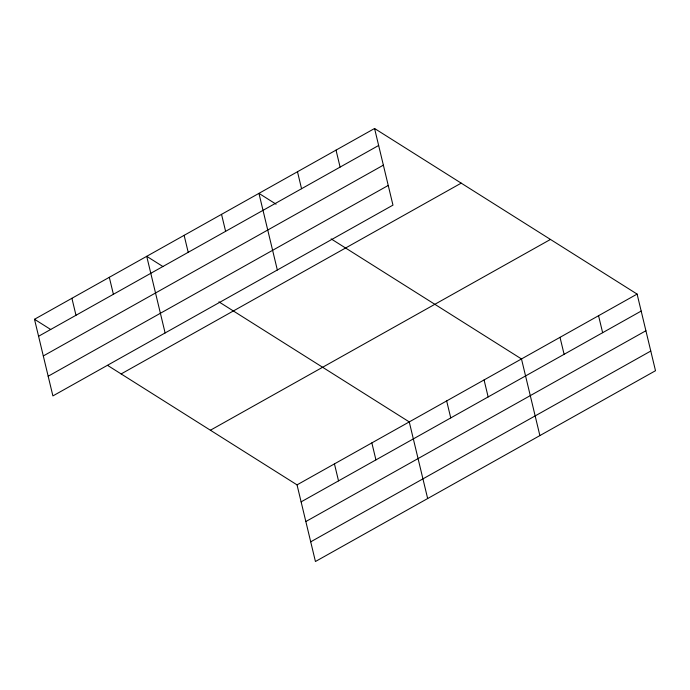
<?xml version="1.0" encoding="UTF-8"?>
<svg xmlns="http://www.w3.org/2000/svg" width="690" height="690" viewBox="0 0 690 690"><rect width="100%" height="100%" fill="white"/><g stroke="black" fill="none" stroke-linecap="round" stroke-linejoin="round"><path stroke-width="1.03" d="M374.567 128.495L392.964 205.128L52.897 395.913L34.5 319.28L374.567 128.495L637.103 294.087L655.5 370.72L315.434 561.505L297.036 484.872L107.597 365.389M38.58 336.263L378.638 145.478M43.306 355.954L383.364 165.16M48.171 376.231L388.237 185.446M121.138 373.928L461.205 183.135M210.398 430.232L550.465 239.439M297.036 484.872L637.103 294.087M301.116 501.863L641.183 311.069M305.843 521.545L645.909 330.752M310.716 541.823L650.774 351.038M276.086 204.18L258.94 193.364L277.337 269.997M331.14 238.895L521.485 358.955L539.882 435.588M162.969 266.564L146.72 256.318L165.117 332.951M218.92 301.858L409.256 421.909L427.662 498.551M34.5 319.28L50.741 329.527M598.558 315.71L602.637 332.692M560.021 337.332L564.101 354.315M484.07 379.94L488.149 396.923M446.663 400.925L450.743 417.916M336.021 150.118L340.101 167.101M371.85 442.902L375.929 459.885M297.485 171.741L301.556 188.724M334.443 463.887L338.523 480.87M221.533 214.349L225.613 231.331M184.126 235.333L188.206 252.316M109.313 277.311L113.393 294.294M71.907 298.296L75.986 315.278"/></g></svg>
